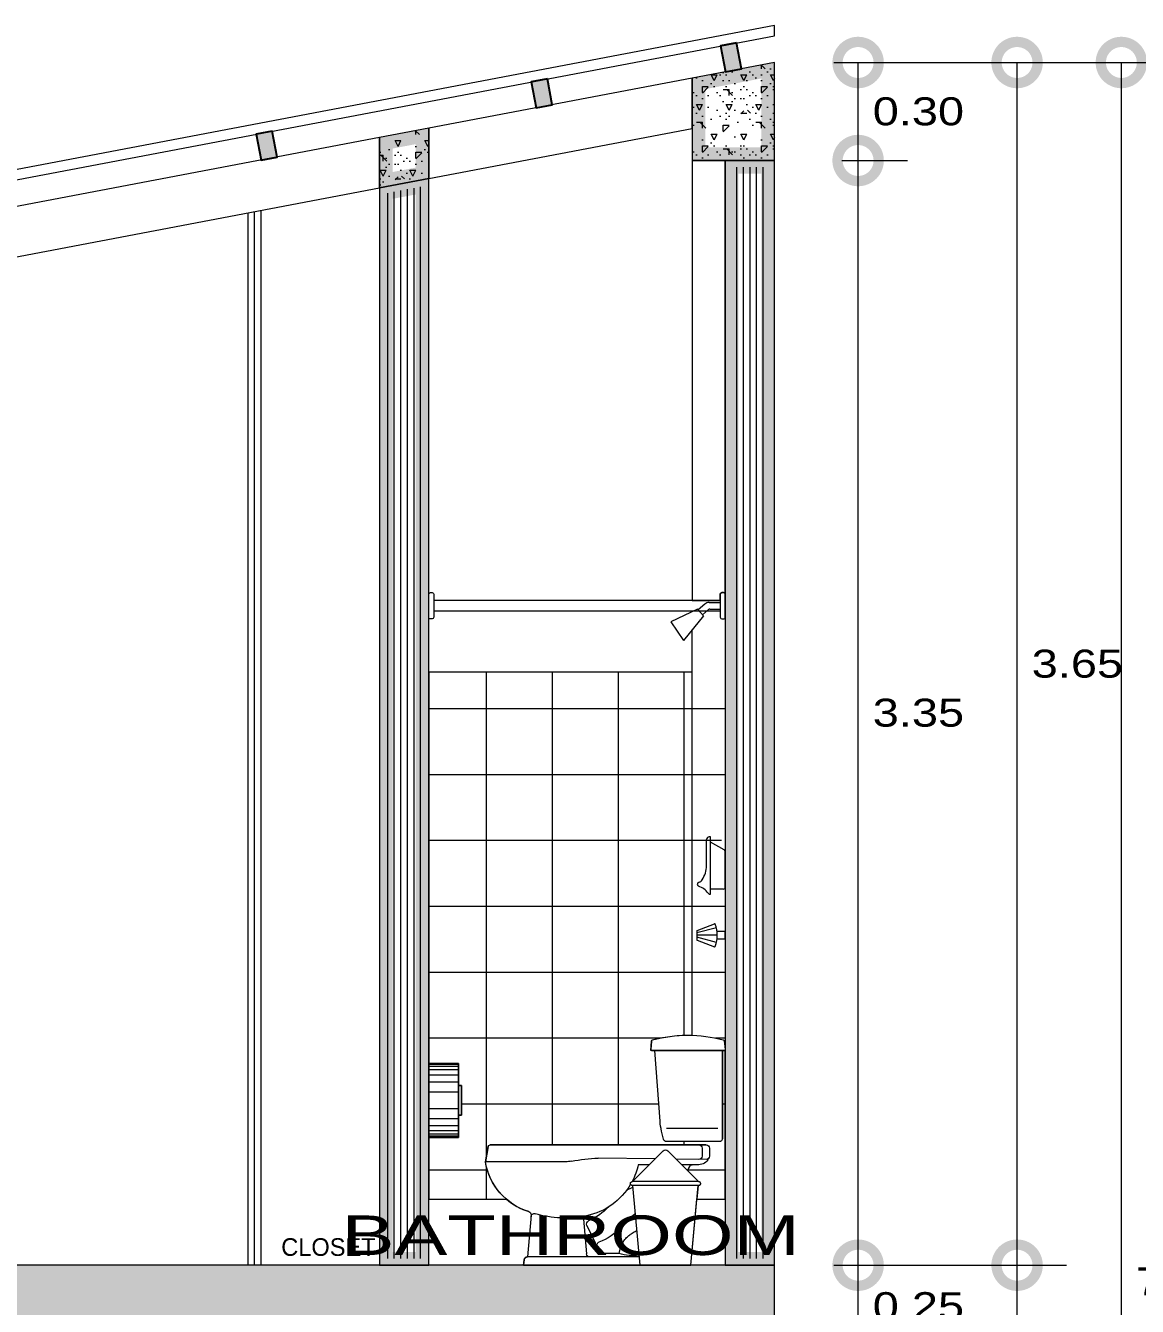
# Model space of a CAD drawing. Header units: millimetres. Extents: x 1555 to 3397, y 790 to 1592.
# Drawn here: x 1706.854 to 1710.229, y 794.271 to 798.158 of the extents above; entities that cross this region are included whole.
import ezdxf
from ezdxf.enums import TextEntityAlignment as Align

# ---------------------------------------------------------------- set-up
doc = ezdxf.new("R2010")
doc.units = ezdxf.units.MM
doc.linetypes.add('CONTINUA', pattern=[0])
doc.layers.get('0').update_dxf_attribs({"lineweight": 5})
doc.layers.get('Defpoints').update_dxf_attribs({"lineweight": 5})
for name, color, linetype, lineweight in [('0-Hach de Muro Alto', 145, 'Continuous', 5), ('0-Muro Alto', 145, 'Continuous', 5), ('CASCO', 7, 'Continuous', 9), ('CONCRETO DE LOSA ALIGERADO', 251, 'Continuous', 5), ('COTAS', 7, 'Continuous', 9), ('COTAS-01', 7, 'Continuous', 15), ('LOSA STDIO ARQ', 7, 'Continuous', 13), ('murito', 139, 'Continuous', 13), ('MURO ELEV', 7, 'Continuous', 20), ('NOMBRES', 7, 'Continuous', 0), ('PROYECCIONES', 9, 'Continuous', 5), ('PUERTAS', 57, 'Continuous', 9), ('TEXT2', 7, 'Continuous', 9), ('VIGA  MADERA', 46, 'Continuous', 25), ('VIGA PRINCIPAL', 250, 'CONTINUA', 9)]:
    doc.layers.add(name, color=color, linetype=linetype, lineweight=lineweight)
for name, color, linetype, lineweight, true_color in [('APARATOS-SANITARIOS-02', 7, 'Continuous', 13, 0x474e45), ('COLUMNA ELEVACION', 7, 'Continuous', 9, 0x44484a), ('RELLENO DE MURO CORTE', 7, 'Continuous', 5, 0x5b605f), ('TEXTURA SH', 7, 'Continuous', 5, 0x5f8f9f)]:
    doc.layers.add(name, color=color, linetype=linetype, lineweight=lineweight, true_color=true_color)
doc.layers.add('calamina', color=14, linetype='Continuous')
doc.styles.add('ROMAND', font='', dxfattribs={"height": 2})
doc.styles.add('STYLE1-50EJES', font='swissel.ttf', dxfattribs={"width": 1.199999999999999, "height": 0.085})
doc.styles.add('TEXTO-AMBIENTES', font='GOTHIC.TTF', dxfattribs={"width": 1.5, "height": 0.125})
doc.styles.get('ROMAND').set_extended_font_data('Air Conditioner')
doc.dimstyles.new('DIM-1-50ejes', dxfattribs={"dimtxt": 0.085, "dimasz": 0.25, "dimexe": 0.15, "dimexo": 0.18, "dimgap": 0.03, "dimtad": 2, "dimtih": 1, "dimtoh": 1, "dimzin": 0, "dimdsep": 46, "dimtxsty": 'STYLE1-50EJES', "dimblk1": 'DOTSMALL', "dimblk2": 'DOTSMALL', "dimsah": 1, "dimcen": 2.75, "dimclrd": 256, "dimclre": 256, "dimclrt": 256, "dimazin": 0, "dimtfac": 1, "dimtix": 1, "dimtmove": 0, "dimatfit": 3, "dimldrblk": 'DOTSMALL', "dimfxl": 1, "dimfxlon": 1, "dimtolj": 1, "dimtzin": 0, "dimlwd": -1, "dimlwe": -1, "dimarcsym": 0})
pattern_1 = [(90, (73.99332959000452, -21.25769632361084), (-0.02, 0), [])]

# ---------------------------------------------------------------- blocks, each defined once
blk = doc.blocks.new('PAPELERA')
at = {"layer": 'APARATOS-SANITARIOS-02'}
for p, q in [((0, 0.1124999999999545), (0, -0.1124999999999545)), ((0.0899999999999182, 0.1124999999999545), (0, 0.1124999999999545)), ((0.0899999999999182, -0.1124999999999545), (0.0899999999999182, 0.1124999999999545)), ((0.0989999999999327, 0.0449999999999591), (0.0899999999999182, 0.0449999999999591)), ((0.0989999999999327, -0.0449999999998454), (0.0989999999999327, 0.0449999999999591)), ((0.0899999999999182, -0.0449999999998454), (0.0989999999999327, -0.0449999999998454)), ((0, -0.1124999999999545), (0.0899999999999182, -0.1124999999999545))]:
    blk.add_line(p, q, dxfattribs=at)
at = {"layer": 'PROYECCIONES'}
for p, q in [((0.0899999999999182, 0.1088859963811046), (0, 0.1088859963811046)), ((0.0899999999999182, 0.1025392851771585), (0, 0.1025392851771585)), ((0.0899999999999182, 0.0925823072731191), (0, 0.0925823072731191)), ((0.0899999999999182, 0.0770550357099182), (0, 0.0770550357099182)), ((0.0899999999999182, 0.0557824630409414), (0, 0.0557824630409414)), ((0.0899999999999182, 0.0449999999999591), (0.0899999999999182, -0.0449999999998454)), ((0.0899999999999182, 0.0255518337460217), (0, 0.0255518337460217)), ((0.0899999999999182, -0.0255518337460217), (0, -0.0255518337460217)), ((0.0899999999999182, -0.0557824630409414), (0, -0.0557824630409414)), ((0.0899999999999182, -0.0770550357098046), (0, -0.0770550357098046)), ((0.0899999999999182, -0.0925823072731191), (0, -0.0925823072731191)), ((0.0899999999999182, -0.1025392851771585), (0, -0.1025392851771585)), ((0.0899999999999182, -0.1088859963809909), (0, -0.1088859963809909))]:
    blk.add_line(p, q, dxfattribs=at)
blk = doc.blocks.new('tacho')
at = {"layer": 'APARATOS-SANITARIOS-02'}
for p, q in [((2356.095447436451, 1087.52202667572), (2356.188040387166, 1087.61460655781)), ((2356.202854418227, 1087.614606484318), (2356.295445458055, 1087.52202667572)), ((2356.095417959336, 1087.52202667572), (2356.295445458055, 1087.52202667572)), ((2356.096387022923, 1087.509242381162), (2356.295445458055, 1087.509242381162)), ((2356.118251863919, 1087.267674322661), (2356.096387022923, 1087.509242381162)), ((2356.272641030587, 1087.267674322661), (2356.294510919557, 1087.509311065416)), ((2356.272641030587, 1087.267674322661), (2356.118251863919, 1087.267674322661))]:
    blk.add_line(p, q, dxfattribs=at)
for centre, radius, start, end in [((2356.195447365946, 1087.607198533457), 0.0104757892041821, 45.0034751803708, 134.9959563338517), ((2356.09545443213, 1087.515600480785), 0.0064261307482429, 90.06232937264437, 278.3445048211329), ((2356.295445458055, 1087.515634528441), 0.0063921472790298, 261.5931658128353, 90)]:
    blk.add_arc(centre, radius, start, end, dxfattribs=at)
blk = doc.blocks.new('A$C6BB93238')
at = {"layer": 'APARATOS-SANITARIOS-02'}
for p, q in [((-0.3826114089165458, 0.4323001418545119), (-0.3855775944825836, 0.4060282118900887)), ((-0.1621189474531093, 0.4322024740561119), (-0.1600029897813329, 0.4059645988329521)), ((-0.1619965177083031, 0.4038038317396513), (-0.3835902210844324, 0.4038038317396513)), ((-0.3771002387798035, 0.4038038317396513), (-0.172100238821713, 0.4038038317396513)), ((-0.3771002387798035, 0.1368038308157793), (-0.3771002387798035, 0.4038038317396513)), ((-0.1876425450022907, 0.1894042574151626), (-0.172100238821713, 0.4038038317396513)), ((-0.3625662898698465, 0.166803830145227), (-0.2076526924206519, 0.166803830145227)), ((-0.1979142190243692, 0.1345249869211784), (-0.1922848822136984, 0.1585776068552605)), ((-0.3671002388286979, 0.1268038310392967), (-0.2076511007903719, 0.1268038310392967)), ((-0.3276002388151937, 0.1168038312628141), (0.328236483649107, 0.1168038312628141)), ((-0.337600238824507, 0.1068038314863315), (-0.337600238824507, 0.0828038312777153)), ((-0.3151002388035522, 0.1068038314863315), (-0.3151002388035522, 0.0828038312777153)), ((0.3341420304791427, 0.1118642639651171), (0.3423997612267158, 0.0658769708409182)), ((-0.3276002388151937, 0.0728038315012327), (-0.2362562439566318, 0.0739195478495276)), ((-0.3049787784980253, 0.0568038307412735), (-0.2533743771286936, 0.0568038307413872)), ((-0.2708030888093162, 0.0393775789597157), (-0.2776002388268353, 0.0524863682969681)), ((-0.1725805929677335, 0.0746973106888618), (-0.0001192713675664, 0.0768038302942387)), ((-0.1546849422898049, 0.0568038307411598), (-0.1213082899043911, 0.0568038307412735)), ((0.0988199347343653, 0.0658769708409182), (0.3423997612267158, 0.0658769708409182)), ((0.0447173950674369, -0.1089416268930563), (0.0355459524730577, -0.2140653107032904)), ((0.2039414132309503, -0.0958666868225464), (0.2150501853616333, -0.2231961685881743)), ((0.0345577825505643, -0.1273653220102915), (-0.0040241250821964, -0.2075327533946165)), ((-0.1245728964618138, -0.2231961685881743), (0.2150501853616333, -0.2231961685881743)), ((-0.063522435811592, -0.2131961688116917), (-0.01303489846714, -0.2131961688116917)), ((0.2273997611778213, -0.2481961689607033), (0.224940629007051, -0.2317199829683432)), ((0.2273997611778213, -0.2481961689607033), (-0.2526002388035522, -0.2481961689607033))]:
    blk.add_line(p, q, dxfattribs=at)
for points in [[(-0.0861401720026152, -0.0206166237310299), (-0.1030991085858659, -0.0121398858443627), (-0.1053798108152932, -0.0111349777316718)], [(-0.1126461154949538, -0.0914191619342546), (-0.1107839555184, -0.0928621396139988), (-0.1082366289624588, -0.0948844972715506), (-0.1056663572376237, -0.0969800457075962), (-0.1031044490223394, -0.0991314828113446), (-0.1005822131696732, -0.1013215101972946), (-0.0981240804826484, -0.1035363144890198), (-0.0957269699715653, -0.1057760484234222), (-0.0933809227130951, -0.1080443590597042), (-0.0910759799003245, -0.1103448860064873), (-0.0888021824935095, -0.1126812744603285), (-0.0865495716857368, -0.1150571677551397), (-0.08430818849547, -0.1174762073621878), (-0.0820680741157958, -0.1199420384780296), (-0.0798237170961329, -0.1224533237234482), (-0.0775873962843434, -0.1249887991414198), (-0.0753758380010368, -0.1275222237870821), (-0.07320576862502999, -0.1300273529902824), (-0.0712433348230661, -0.132304557757152)], [(-0.063522435811592, -0.2131961688116917), (-0.0636028716976398, -0.212528606103433), (-0.0653630381270887, -0.2033228307680019), (-0.067508394509332, -0.1954303897634872), (-0.0699493174029158, -0.1887028246835598), (-0.0725961833081783, -0.1829916827098259), (-0.0753593688418732, -0.1781485054359564), (-0.0781492505043389, -0.1740248363182673), (-0.0808762048541212, -0.1704722206757196), (-0.0834716231033781, -0.1673575818256268), (-0.0859509554279612, -0.1646093737051615), (-0.088350666657334, -0.1621714263872036), (-0.0907072215045446, -0.1599875699446329), (-0.09305708491547199, -0.1580016381756195), (-0.0954367216613719, -0.1561574630156883), (-0.0978825965717079, -0.1543988745377192), (-0.1004311744759434, -0.1526697065398821), (-0.1031092742628061, -0.1509258273706564), (-0.1059051313491182, -0.1491712454424032), (-0.1087973350945504, -0.1474220130310186), (-0.1117644750333966, -0.1456941768244633), (-0.1147851405253277, -0.1440037853733429), (-0.1172841319960298, -0.1426638299648175)]]:
    blk.add_lwpolyline(points, dxfattribs=at)
for centre, radius, start, end in [((-0.3786366620620356, 0.4318513803466431), 0.004, 104.9523971189902, 173.5583999025873), ((-0.2723159614538417, 0.0337343521698586), 0.4160694831200143, 75.06353998174956, 104.9523971189902), ((-0.1661060033070498, 0.4318809367998711), 0.004, 4.610649280967571, 75.06353998174956), ((-0.3835902210844324, 0.4058038302048317), 0.002, 173.5583999025873, 270), ((-0.1619965177083031, 0.4058038302048317), 0.002, 270, 4.610649280967571), ((-0.3811803889398106, 0.2027871933116785), 0.194, 346.8274465586379, 356.0443544906659), ((-0.3671002388286979, 0.1368038308157793), 0.01, 180, 270), ((-0.3276002388151937, 0.1068038314863315), 0.01, 90, 180), ((-0.305100238794239, 0.1068038314863315), 0.01, 90, 180), ((-0.2076511007903719, 0.1368038308157793), 0.01, 270, 346.8274465586379), ((0.328236483649107, 0.1108038302793375), 0.006, 10.17985755253992, 90), ((-0.3276002388151937, 0.0828038312777153), 0.01, 180, 270), ((-0.3055543161749483, 0.0826157450958363), 0.0095477753568326, 178.8712370522022, 272.7057628455843), ((-0.3051589932579191, 0.0892739303692452), 0.032470599936688, 204.6471298786019, 270.3179984317837), ((-0.2847022750352153, 0.0488038312926165), 0.008, 27.40757545097818, 90), ((0.0760646337007529, 0.0997624088361136), 0.2019938373224606, 192.2790260554122, 207.6411591022007), ((-0.0326634387888589, -0.5637062743023762), 0.6413363535589515, 79.78397842395609, 87.09131627867893), ((0.0988199347343653, 0.1658769704683891), 0.1, 259.7839784239561, 270), ((0.1554351026138647, 0.0955356814249626), 0.1893024634503625, 287.0595520074839, 350.9861237939339), ((0.0760646337007529, 0.0997624088361136), 0.2019938373224606, 210.4413806037472, 258.3808046024922), ((0.1082879302271067, 0.0647193294300905), 0.1951716279668844, 223.9661854969908, 246.216823598236), ((0.0255470092238284, -0.1230287376508841), 0.01, 334.3000415996463, 66.21682359823606), ((0.1014875461992233, 0.2091703217759004), 0.3142931472267642, 257.8582291947774, 286.6485063002921), ((0.0347552370226367, -0.1080724850014576), 0.01, 355.0138946487473, 86.40744835496716), ((0.1943973951570115, -0.1015285767332443), 0.01, 4.986105351252679, 106.6485063002921), ((0.2139035712757504, -0.0949975449309477), 0.01, 107.0595520074839, 184.9861053512526), ((0.0692313751501388, 0.0031901661589018), 0.1951716279668844, 223.9661854969908, 248.597070845328), ((-0.005640754621254001, -0.1878322448299059), 0.01, 334.3000415996463, 68.597070845328), ((-0.1075216507010737, -0.0440755665019879), 0.1747504187801262, 264.5542672489828, 284.5830562938624), ((-0.01303489846714, -0.2031961690352091), 0.01, 270, 334.3000415996463), ((0.0255837944282575, -0.2131961688116917), 0.01, 270, 355.0138946487473), ((0.2150501853616333, -0.2331961683646568), 0.01, 8.488943864650995, 90)]:
    blk.add_arc(centre, radius, start, end, dxfattribs=at)
blk.add_blockref('tacho', (-2356.399476609551, -1087.515870491502), dxfattribs=at)
blk = doc.blocks.new('javonerac')
at = {"layer": 'APARATOS-SANITARIOS-02'}
for p, q in [((100.6702174282947, 69.07008575342827), (100.6702174282947, 69.14922368446275)), ((100.6819415662257, 69.15703977641682), (100.6780335202487, 69.15703977641682)), ((100.6819415662257, 68.98313173043978), (100.6819415662257, 69.15703977641682)), ((100.7239064995694, 69.11768828235796), (100.6819415662257, 69.14140759250874)), ((100.7268840949613, 69.00462598331336), (100.7268840949613, 69.11258498295854)), ((100.7210220259958, 68.99876391434786), (100.6819415662257, 68.99876391434786))]:
    blk.add_line(p, q, dxfattribs=at)
for centre, radius, start, end in [((100.6780335202487, 69.14922368446275), 0.0078160919540199, 90, 180), ((100.7210220259958, 69.11258498295854), 0.0058620689655149, 6.999999999999999e-15, 60.52411099671203), ((100.5853557294407, 69.07258754113275), 0.0848985681510434, 327.0230172897451, 358.3113657468206), ((100.6488688772181, 69.01277851637998), 0.0070105739807483, 96.11396728338885, 184.9162534582184), ((100.6482055264298, 69.01304845119286), 0.0063811190495599, 187.842784876934, 247.5618881120117), ((100.6322641135124, 68.95867873603478), 0.0503181162433746, 32.75611663400286, 74.43038684285594), ((100.6451416508192, 69.03225660053744), 0.0128576210390067, 283.4037941085589, 332.7883044807039), ((100.7210220259958, 69.00462598331336), 0.0058620689655149, 270, 6.999999999999999e-15), ((100.6809543275047, 68.99166861314978), 0.0085937772072042, 222.1273770799868, 276.5966070057578)]:
    blk.add_arc(centre, radius, start, end, dxfattribs=at)
blk = doc.blocks.new('_DOTSMALL')
at = {"color": 0, "linetype": 'ByBlock', "const_width": 0.5}
blk.add_lwpolyline([(-0.0625, 0, 1), (0.0625, 0, 1)], format="xyb", close=True, dxfattribs=at)
blk = doc.blocks.new('*D428')
at = {"layer": 'COTAS', "transparency": 16777216}
for p, q in [((1709.308140050527, 794.3956966152949), (1709.531541132384, 794.3956966152949)), ((1709.381541132384, 794.1456966152948), (1709.381541132384, 794.3956966152949)), ((1709.308140050526, 794.1456966152948), (1709.531541132384, 794.1456966152948))]:
    blk.add_line(p, q, dxfattribs=at)
at = {"layer": 'Defpoints', "color": 0, "transparency": 16777216}
for p in [(1709.128140050527, 794.3956966152949), (1709.381541132384, 794.3956966152949), (1709.128140050526, 794.1456966152948)]:
    blk.add_point(p, dxfattribs=at)
at = {"layer": 'COTAS', "transparency": 16777216, "xscale": 0.25, "yscale": 0.25, "zscale": 0.25}
for p, rotation in [((1709.381541132384, 794.3956966152949), 90), ((1709.381541132384, 794.1456966152948), 270)]:
    blk.add_blockref('_DOTSMALL', p, dxfattribs=dict(at, rotation=rotation))
at = {"layer": 'COTAS', "transparency": 16777216, "insert": (1709.564541132383, 794.2706966152952), "char_height": 0.085, "attachment_point": 5, "style": 'STYLE1-50EJES'}
blk.add_mtext('\\A1;0.25', dxfattribs=at)
blk = doc.blocks.new('*D429')
at = {"layer": 'COTAS', "transparency": 16777216}
for p, q in [((1709.331641056422, 797.7482683699634), (1709.531541132384, 797.7482683699634)), ((1709.381541132384, 794.3956966152949), (1709.381541132384, 797.7482683699634)), ((1709.308140050527, 794.3956966152949), (1709.531541132384, 794.3956966152949))]:
    blk.add_line(p, q, dxfattribs=at)
at = {"layer": 'Defpoints', "color": 0, "transparency": 16777216}
for p in [(1709.151641056422, 797.7482683699634), (1709.381541132384, 797.7482683699634), (1709.128140050527, 794.3956966152949)]:
    blk.add_point(p, dxfattribs=at)
at = {"layer": 'COTAS', "transparency": 16777216, "xscale": 0.25, "yscale": 0.25, "zscale": 0.25}
for p, rotation in [((1709.381541132384, 797.7482683699634), 90), ((1709.381541132384, 794.3956966152949), 270)]:
    blk.add_blockref('_DOTSMALL', p, dxfattribs=dict(at, rotation=rotation))
at = {"layer": 'COTAS', "transparency": 16777216, "insert": (1709.564644580659, 796.0719824926294), "char_height": 0.085, "attachment_point": 5, "style": 'STYLE1-50EJES'}
blk.add_mtext('\\A1;3.35', dxfattribs=at)
blk = doc.blocks.new('*D430')
at = {"layer": 'COTAS', "transparency": 16777216}
for p, q in [((1709.308140050526, 798.045696615295), (1709.531541132384, 798.045696615295)), ((1709.381541132384, 797.7482683699634), (1709.381541132384, 798.045696615295)), ((1709.331641056422, 797.7482683699634), (1709.531541132384, 797.7482683699634))]:
    blk.add_line(p, q, dxfattribs=at)
at = {"layer": 'Defpoints', "color": 0, "transparency": 16777216}
for p in [(1709.128140050526, 798.045696615295), (1709.381541132384, 798.045696615295), (1709.151641056422, 797.7482683699634)]:
    blk.add_point(p, dxfattribs=at)
at = {"layer": 'COTAS', "transparency": 16777216, "xscale": 0.25, "yscale": 0.25, "zscale": 0.25}
for p, rotation in [((1709.381541132384, 798.045696615295), 90), ((1709.381541132384, 797.7482683699634), 270)]:
    blk.add_blockref('_DOTSMALL', p, dxfattribs=dict(at, rotation=rotation))
at = {"layer": 'COTAS', "transparency": 16777216, "insert": (1709.564541132383, 797.8969824926295), "char_height": 0.085, "attachment_point": 5, "style": 'STYLE1-50EJES'}
blk.add_mtext('\\A1;0.30', dxfattribs=at)
blk = doc.blocks.new('*D431')
at = {"layer": 'COTAS', "transparency": 16777216}
for p, q in [((1709.308140050527, 794.3956966152949), (1710.014187043365, 794.3956966152949)), ((1709.864187043365, 790.795696615295), (1709.864187043365, 794.3956966152949)), ((1709.308140050526, 790.795696615295), (1710.014187043365, 790.795696615295))]:
    blk.add_line(p, q, dxfattribs=at)
at = {"layer": 'Defpoints', "color": 0, "transparency": 16777216}
for p in [(1709.128140050527, 794.3956966152949), (1709.864187043365, 794.3956966152949), (1709.128140050526, 790.795696615295)]:
    blk.add_point(p, dxfattribs=at)
at = {"layer": 'COTAS', "transparency": 16777216, "xscale": 0.25, "yscale": 0.25, "zscale": 0.25}
for p, rotation in [((1709.864187043365, 794.3956966152949), 90), ((1709.864187043365, 790.795696615295), 270)]:
    blk.add_blockref('_DOTSMALL', p, dxfattribs=dict(at, rotation=rotation))
at = {"layer": 'COTAS', "transparency": 16777216, "insert": (1710.047290491641, 792.5956966152952), "char_height": 0.085, "attachment_point": 5, "style": 'STYLE1-50EJES'}
blk.add_mtext('\\A1;3.60', dxfattribs=at)
blk = doc.blocks.new('*D432')
at = {"layer": 'COTAS', "transparency": 16777216}
for p, q in [((1709.308140050526, 798.045696615295), (1710.014187043365, 798.045696615295)), ((1709.864187043365, 794.3956966152949), (1709.864187043365, 798.045696615295)), ((1709.308140050527, 794.3956966152949), (1710.014187043365, 794.3956966152949))]:
    blk.add_line(p, q, dxfattribs=at)
at = {"layer": 'Defpoints', "color": 0, "transparency": 16777216}
for p in [(1709.128140050526, 798.045696615295), (1709.864187043365, 798.045696615295), (1709.128140050527, 794.3956966152949)]:
    blk.add_point(p, dxfattribs=at)
at = {"layer": 'COTAS', "transparency": 16777216, "xscale": 0.25, "yscale": 0.25, "zscale": 0.25}
for p, rotation in [((1709.864187043365, 798.045696615295), 90), ((1709.864187043365, 794.3956966152949), 270)]:
    blk.add_blockref('_DOTSMALL', p, dxfattribs=dict(at, rotation=rotation))
at = {"layer": 'COTAS', "transparency": 16777216, "insert": (1710.047290491641, 796.2206966152952), "char_height": 0.085, "attachment_point": 5, "style": 'STYLE1-50EJES'}
blk.add_mtext('\\A1;3.65', dxfattribs=at)
blk = doc.blocks.new('*D433')
at = {"layer": 'COTAS', "transparency": 16777216}
for p, q in [((1709.308140050526, 798.045696615295), (1710.330788589698, 798.045696615295)), ((1710.180788589698, 790.645696615295), (1710.180788589698, 798.045696615295)), ((1709.308140050526, 790.645696615295), (1710.330788589698, 790.645696615295))]:
    blk.add_line(p, q, dxfattribs=at)
at = {"layer": 'Defpoints', "color": 0, "transparency": 16777216}
for p in [(1709.128140050526, 798.045696615295), (1710.180788589698, 798.045696615295), (1709.128140050526, 790.645696615295)]:
    blk.add_point(p, dxfattribs=at)
at = {"layer": 'COTAS', "transparency": 16777216, "xscale": 0.25, "yscale": 0.25, "zscale": 0.25}
for p, rotation in [((1710.180788589698, 798.045696615295), 90), ((1710.180788589698, 790.645696615295), 270)]:
    blk.add_blockref('_DOTSMALL', p, dxfattribs=dict(at, rotation=rotation))
at = {"layer": 'COTAS', "transparency": 16777216, "insert": (1710.363409279353, 794.3456966152952), "char_height": 0.085, "attachment_point": 5, "style": 'STYLE1-50EJES'}
blk.add_mtext('\\A1;7.40', dxfattribs=at)

msp = doc.modelspace()

# ---------------------------------------------------------------- hatches: boundary and pattern name
at = {"layer": 'CONCRETO DE LOSA ALIGERADO'}
h = msp.add_hatch(dxfattribs=at)
h.set_pattern_fill('CONCRETE', color=256, scale=0.18, style=0, pattern_type=2)
h.set_pattern_definition([(45, (287.8715183237309, -162.8224249266556), (0, 0.1800008193761351), [0.0254556, -0.050913, 0.0127278, -0.0763668, 0.0254556, -0.06363964116000001]), (135, (287.9885183237309, -162.8134249266556), (-0.1800008193761351, 0), [0.02545578, -0.0381834, 0.0127278, -0.063639, 0.02545578, -0.08909668116000001]), (63.43494882, (287.8445183237309, -162.8494249266556), (9.1798e-12, 0.1800000000000169), [0.02012399999999972, -0.08049599999999917, 0.02012399999999972, -0.08050211801999917]), (116.5650512, (287.8445183237309, -162.8494249266556), (-7.20117e-11, 0.1800000000000169), [0.02012399999999972, -0.08049599999999917, 0.02012399999999972, -0.08050211801999917]), (0, (287.8445183237309, -162.8314249266556), (0, 0.18), [0.009000000000000001, -0.07200000000000001, 0.018, -0.07200000000000001, 0.009000000000000001]), (0, (287.8445183237309, -162.8044249266556), (0, 0.18), [-0.027, 0.018, -0.07200000000000001, 0, -0.063, 0]), (0, (287.8445183237309, -162.7954249266555), (0, 0.18), [-0.07200000000000001, 0, -0.05400000000000001, 0.018, -0.036, 0]), (0, (287.8445183237309, -162.7684249266556), (0, 0.18), [-0.036, 0, -0.045, 0.018, -0.081, 0]), (0, (287.8445183237309, -162.7414249266556), (0, 0.18), [-0.036, 0.018, -0.07200000000000001, 0.018, -0.036, 0]), (0, (287.8445183237309, -162.6964249266556), (0, 0.18), [-0.027, 0.018, -0.036, 0, -0.099, 0]), (0, (287.8445183237309, -162.6874249266556), (0, 0.18), [-0.036, 0, -0.108, 0.018, -0.018, 0]), (90, (287.853518323731, -162.8134249266556), (-0.18, 0), [-0.05400000000000001, 0, -0.05400000000000001, 0, -0.07200000000000001, 0]), (90, (287.8715183237309, -162.8494249266556), (-0.18, 0), [-0.027, 0.018, -0.07200000000000001, 0, -0.063, 0]), (90, (287.889518323731, -162.8494249266556), (-0.18, 0), [-0.07200000000000001, 0, -0.063, 0.018, -0.027, 0]), (90, (287.9885183237309, -162.8494249266556), (-0.18, 0), [-0.036, 0.018, -0.09, 0.018, -0.018, 0]), (90, (287.862518323731, -162.8314249266556), (-0.18, 0), [-0.05400000000000001, 0, -0.063, 0, -0.063, 0]), (90, (287.8805183237309, -162.8314249266556), (-0.18, 0), [-0.045, 0, -0.099, 0, -0.036, 0]), (90, (287.8985183237311, -162.8224249266556), (-0.18, 0), [-0.09, 0, -0.027, 0, -0.063, 0]), (90, (287.907518323731, -162.8404249266555), (-0.18, 0), [-0.081, 0, -0.036, 0, -0.045, 0]), (90, (287.9255183237308, -162.8134249266556), (-0.18, 0), [-0.07200000000000001, 0, -0.027, 0, -0.07200000000000001, 0]), (90, (287.9345183237309, -162.8044249266556), (-0.18, 0), [-0.081, 0, -0.036, 0, -0.063, 0]), (90, (287.9435183237309, -162.8494249266556), (-0.18, 0), [-0.108, 0, -0.045, 0, -0.027, 0]), (90, (287.9525183237309, -162.8224249266556), (-0.18, 0), [-0.036, 0, -0.07200000000000001, 0, -0.07200000000000001, 0]), (90, (287.9615183237308, -162.8314249266556), (-0.18, 0), [-0.081, 0, -0.045, 0, -0.05400000000000001, 0]), (90, (287.9705183237309, -162.8404249266555), (-0.18, 0), [-0.07200000000000001, 0, -0.05400000000000001, 0, -0.05400000000000001, 0]), (90, (287.9885183237309, -162.8314249266556), (-0.18, 0), [-0.05400000000000001, 0, -0.05400000000000001, 0, -0.07200000000000001, 0]), (90, (288.0065183237309, -162.8224249266556), (-0.18, 0), [-0.07200000000000001, 0, -0.036, 0, -0.07200000000000001, 0]), (90, (288.0155183237309, -162.8134249266556), (-0.18, 0), [-0.027, 0, -0.108, 0, -0.045, 0])])
h.paths.add_polyline_path([(1709.128140050526, 797.748196615295), (1709.128140050526, 798.045696615295), (1708.878140050527, 797.998196615295), (1708.878140050527, 797.748196615295)])
h = msp.add_hatch(dxfattribs=at)
h.set_pattern_fill('CONCRETE', color=256, scale=0.18, style=0, pattern_type=2)
h.set_pattern_definition([(45, (286.8215183237313, -163.0219249266555), (0, 0.1800008193761351), [0.0254556, -0.050913, 0.0127278, -0.0763668, 0.0254556, -0.06363964116000001]), (135, (286.9385183237311, -163.0129249266554), (-0.1800008193761351, 0), [0.02545578, -0.0381834, 0.0127278, -0.063639, 0.02545578, -0.08909668116000001]), (63.43494882, (286.7945183237311, -163.0489249266556), (9.1798e-12, 0.1800000000000169), [0.02012399999999972, -0.08049599999999917, 0.02012399999999972, -0.08050211801999917]), (116.5650512, (286.7945183237311, -163.0489249266556), (-7.20117e-11, 0.1800000000000169), [0.02012399999999972, -0.08049599999999917, 0.02012399999999972, -0.08050211801999917]), (0, (286.7945183237311, -163.0309249266556), (0, 0.18), [0.009000000000000001, -0.07200000000000001, 0.018, -0.07200000000000001, 0.009000000000000001]), (0, (286.7945183237311, -163.0039249266554), (0, 0.18), [-0.027, 0.018, -0.07200000000000001, 0, -0.063, 0]), (0, (286.7945183237311, -162.9949249266554), (0, 0.18), [-0.07200000000000001, 0, -0.05400000000000001, 0.018, -0.036, 0]), (0, (286.7945183237311, -162.9679249266556), (0, 0.18), [-0.036, 0, -0.045, 0.018, -0.081, 0]), (0, (286.7945183237311, -162.9409249266554), (0, 0.18), [-0.036, 0.018, -0.07200000000000001, 0.018, -0.036, 0]), (0, (286.7945183237311, -162.8959249266556), (0, 0.18), [-0.027, 0.018, -0.036, 0, -0.099, 0]), (0, (286.7945183237311, -162.8869249266555), (0, 0.18), [-0.036, 0, -0.108, 0.018, -0.018, 0]), (90, (286.8035183237311, -163.0129249266554), (-0.18, 0), [-0.05400000000000001, 0, -0.05400000000000001, 0, -0.07200000000000001, 0]), (90, (286.8215183237313, -163.0489249266556), (-0.18, 0), [-0.027, 0.018, -0.07200000000000001, 0, -0.063, 0]), (90, (286.8395183237312, -163.0489249266556), (-0.18, 0), [-0.07200000000000001, 0, -0.063, 0.018, -0.027, 0]), (90, (286.9385183237311, -163.0489249266556), (-0.18, 0), [-0.036, 0.018, -0.09, 0.018, -0.018, 0]), (90, (286.8125183237312, -163.0309249266556), (-0.18, 0), [-0.05400000000000001, 0, -0.063, 0, -0.063, 0]), (90, (286.8305183237313, -163.0309249266556), (-0.18, 0), [-0.045, 0, -0.099, 0, -0.036, 0]), (90, (286.8485183237312, -163.0219249266555), (-0.18, 0), [-0.09, 0, -0.027, 0, -0.063, 0]), (90, (286.8575183237313, -163.0399249266555), (-0.18, 0), [-0.081, 0, -0.036, 0, -0.045, 0]), (90, (286.8755183237311, -163.0129249266554), (-0.18, 0), [-0.07200000000000001, 0, -0.027, 0, -0.07200000000000001, 0]), (90, (286.8845183237311, -163.0039249266554), (-0.18, 0), [-0.081, 0, -0.036, 0, -0.063, 0]), (90, (286.8935183237311, -163.0489249266556), (-0.18, 0), [-0.108, 0, -0.045, 0, -0.027, 0]), (90, (286.9025183237311, -163.0219249266555), (-0.18, 0), [-0.036, 0, -0.07200000000000001, 0, -0.07200000000000001, 0]), (90, (286.9115183237311, -163.0309249266556), (-0.18, 0), [-0.081, 0, -0.045, 0, -0.05400000000000001, 0]), (90, (286.9205183237311, -163.0399249266555), (-0.18, 0), [-0.07200000000000001, 0, -0.05400000000000001, 0, -0.05400000000000001, 0]), (90, (286.9385183237311, -163.0309249266556), (-0.18, 0), [-0.05400000000000001, 0, -0.05400000000000001, 0, -0.07200000000000001, 0]), (90, (286.9565183237312, -163.0219249266555), (-0.18, 0), [-0.07200000000000001, 0, -0.036, 0, -0.07200000000000001, 0]), (90, (286.9655183237313, -163.0129249266554), (-0.18, 0), [-0.027, 0, -0.108, 0, -0.045, 0])])
h.paths.add_polyline_path([(1708.078140050527, 797.6935131191339), (1708.078140050527, 797.8461966152951), (1707.928140050527, 797.8176966152951), (1707.928140050527, 797.6650131191338)])
h = msp.add_hatch(dxfattribs=at)
h.set_pattern_fill('CONCRETE', color=256, scale=0.18, style=0, pattern_type=2)
h.set_pattern_definition([(45, (283.1215183237308, -166.4249249266556), (0, 0.1800008193761351), [0.0254556, -0.050913, 0.0127278, -0.0763668, 0.0254556, -0.06363964116000001]), (135, (283.2385183237306, -166.4159249266557), (-0.1800008193761351, 0), [0.02545578, -0.0381834, 0.0127278, -0.063639, 0.02545578, -0.08909668116000001]), (63.43494882, (283.0945183237306, -166.4519249266557), (9.1798e-12, 0.1800000000000169), [0.02012399999999972, -0.08049599999999917, 0.02012399999999972, -0.08050211801999907]), (116.5650512, (283.0945183237306, -166.4519249266557), (-7.20117e-11, 0.1800000000000169), [0.02012399999999972, -0.08049599999999917, 0.02012399999999972, -0.08050211801999907]), (0, (283.0945183237306, -166.4339249266557), (0, 0.18), [0.009000000000000001, -0.07200000000000001, 0.018, -0.07200000000000001, 0.009000000000000001]), (0, (283.0945183237306, -166.4069249266557), (0, 0.18), [-0.027, 0.018, -0.07200000000000001, 0, -0.063, 0]), (0, (283.0945183237306, -166.3979249266555), (0, 0.18), [-0.07200000000000001, 0, -0.05400000000000001, 0.018, -0.036, 0]), (0, (283.0945183237306, -166.3709249266557), (0, 0.18), [-0.036, 0, -0.045, 0.018, -0.081, 0]), (0, (283.0945183237306, -166.3439249266557), (0, 0.18), [-0.036, 0.018, -0.07200000000000001, 0.018, -0.036, 0]), (0, (283.0945183237306, -166.2989249266557), (0, 0.18), [-0.027, 0.018, -0.036, 0, -0.099, 0]), (0, (283.0945183237306, -166.2899249266557), (0, 0.18), [-0.036, 0, -0.108, 0.018, -0.018, 0]), (90, (283.1035183237306, -166.4159249266557), (-0.18, 0), [-0.05400000000000001, 0, -0.05400000000000001, 0, -0.07200000000000001, 0]), (90, (283.1215183237308, -166.4519249266557), (-0.18, 0), [-0.027, 0.018, -0.07200000000000001, 0, -0.063, 0]), (90, (283.1395183237307, -166.4519249266557), (-0.18, 0), [-0.07200000000000001, 0, -0.063, 0.018, -0.027, 0]), (90, (283.2385183237306, -166.4519249266557), (-0.18, 0), [-0.036, 0.018, -0.09, 0.018, -0.018, 0]), (90, (283.1125183237306, -166.4339249266557), (-0.18, 0), [-0.05400000000000001, 0, -0.063, 0, -0.063, 0]), (90, (283.1305183237308, -166.4339249266557), (-0.18, 0), [-0.045, 0, -0.099, 0, -0.036, 0]), (90, (283.1485183237307, -166.4249249266556), (-0.18, 0), [-0.09, 0, -0.027, 0, -0.063, 0]), (90, (283.1575183237308, -166.4429249266557), (-0.18, 0), [-0.081, 0, -0.036, 0, -0.045, 0]), (90, (283.1755183237306, -166.4159249266557), (-0.18, 0), [-0.07200000000000001, 0, -0.027, 0, -0.07200000000000001, 0]), (90, (283.1845183237306, -166.4069249266557), (-0.18, 0), [-0.081, 0, -0.036, 0, -0.063, 0]), (90, (283.1935183237306, -166.4519249266557), (-0.18, 0), [-0.108, 0, -0.045, 0, -0.027, 0]), (90, (283.2025183237306, -166.4249249266556), (-0.18, 0), [-0.036, 0, -0.07200000000000001, 0, -0.07200000000000001, 0]), (90, (283.2115183237306, -166.4339249266557), (-0.18, 0), [-0.081, 0, -0.045, 0, -0.05400000000000001, 0]), (90, (283.2205183237306, -166.4429249266557), (-0.18, 0), [-0.07200000000000001, 0, -0.05400000000000001, 0, -0.05400000000000001, 0]), (90, (283.2385183237306, -166.4339249266557), (-0.18, 0), [-0.05400000000000001, 0, -0.05400000000000001, 0, -0.07200000000000001, 0]), (90, (283.2565183237306, -166.4249249266556), (-0.18, 0), [-0.07200000000000001, 0, -0.036, 0, -0.07200000000000001, 0]), (90, (283.2655183237308, -166.4159249266557), (-0.18, 0), [-0.027, 0, -0.108, 0, -0.045, 0])])
h.paths.add_polyline_path([(1704.128140050525, 794.1456966152952), (1704.378140050526, 794.1456966152949), (1704.378140050526, 794.1956966152949), (1708.878140050526, 794.1956966152949), (1708.878140050526, 794.145696615295), (1709.128140050525, 794.1456966152949), (1709.128140050526, 794.3956966152946), (1704.128140050526, 794.3956966152949)])
at = {"layer": 'RELLENO DE MURO CORTE'}
h = msp.add_hatch(dxfattribs=at)
h.set_pattern_fill('_USER', color=256, scale=0.02, angle=90, style=0, pattern_type=0)
h.set_pattern_definition(pattern_1)
h.paths.add_polyline_path([(1709.108140050526, 797.728196615295), (1708.998140050527, 797.728196615295), (1708.998140050527, 794.4156966152949), (1709.108140050526, 794.4156966152949)])
h = msp.add_hatch(dxfattribs=at)
h.set_pattern_fill('_USER', color=256, scale=0.02, angle=90, style=0, pattern_type=0)
h.set_pattern_definition(pattern_1)
h.paths.add_polyline_path([(1708.058140050527, 797.6693553196457), (1707.948140050527, 797.6484553196456), (1707.948140050527, 794.4156966152949), (1708.058140050527, 794.4156966152949)])
at = {"layer": 'TEXTURA SH'}
h = msp.add_hatch(dxfattribs=at)
h.set_pattern_fill('_USER', color=256, scale=0.2, angle=90, style=0, double=1, pattern_type=0)
h.set_pattern_definition([(90, (-20.74645761857187, -14.11485185814172), (-0.2, 1.224606353822377e-17), []), (180, (-20.74645761857187, -14.11485185814172), (-2.449212707644755e-17, -0.2), [])])
edge = h.paths.add_edge_path()
edge.add_line((1708.878140050528, 796.1956966152949), (1708.078140050528, 796.1956966152949))
edge.add_line((1708.078140050528, 796.1956966152949), (1708.078140050528, 795.008196615295))
edge.add_line((1708.078140050528, 795.008196615295), (1708.168140050528, 795.008196615295))
edge.add_line((1708.168140050528, 795.008196615295), (1708.168140050528, 794.940696615295))
edge.add_line((1708.168140050528, 794.940696615295), (1708.177140050528, 794.940696615295))
edge.add_line((1708.177140050528, 794.940696615295), (1708.177140050528, 794.8506966152952))
edge.add_line((1708.177140050528, 794.8506966152952), (1708.168140050528, 794.8506966152952))
edge.add_line((1708.168140050528, 794.8506966152952), (1708.168140050528, 794.7831966152951))
edge.add_line((1708.168140050528, 794.7831966152951), (1708.078140050528, 794.7831966152951))
edge.add_line((1708.078140050528, 794.7831966152951), (1708.078140050528, 794.595696615295))
edge.add_line((1708.078140050528, 794.595696615295), (1708.313934099136, 794.595696615295))
edge.add_arc((1708.437127353365, 794.7394284655606), 0.1893024634503224, 189.0138761651521, 229.3999634254371, ccw=False)
edge.add_line((1708.250162694774, 794.7097697550979), (1708.258420425519, 794.755757046812))
edge.add_arc((1708.26432597233, 794.754696614415), 0.005999999999954244, 90, 169.8201424814206, ccw=False)
edge.add_line((1708.26432597233, 794.760696614415), (1708.920162694779, 794.760696615622))
edge.add_arc((1708.920162694794, 794.750696615622), 0.009999999999990905, 0, 90.00000008467907, ccw=False)
edge.add_line((1708.930162694794, 794.750696615622), (1708.930162694794, 794.7266966154173))
edge.add_arc((1708.920162694794, 794.7266966154133), 0.009999999999990905, -44.99999524252962, 2.279819000250427e-08, ccw=False)
edge.add_arc((1708.897721449237, 794.733166714505), 0.03247059993672802, 269.9999999995988, 335.3528726807923, ccw=False)
edge.add_line((1708.897721449237, 794.7006961145682), (1708.877264808305, 794.700696615428))
edge.add_arc((1708.877264731014, 794.6926966154284), 0.007999999999956816, 89.999446446289, 152.5924245942806)
edge.add_line((1708.870162694761, 794.6963791527401), (1708.863365544788, 794.6832703630948))
edge.add_line((1708.863365544788, 794.6832703630948), (1708.896591697157, 794.6500489002846))
edge.add_arc((1708.8965846334, 794.6436227734185), 0.00642613074834501, -81.65549521971889, 89.93701908624831, ccw=False)
edge.add_line((1708.897517224188, 794.6372646737957), (1708.895652042607, 794.6372646737957))
edge.add_line((1708.895652042607, 794.6372646737957), (1708.891889628837, 794.595696615295))
edge.add_line((1708.891889628837, 794.595696615295), (1708.978140050528, 794.595696615295))
edge.add_line((1708.978140050528, 794.595696615295), (1708.978140050528, 795.0476966158753))
edge.add_line((1708.978140050528, 795.0476966158753), (1708.969662694759, 795.0476966158753))
edge.add_line((1708.969662694759, 795.0476966158753), (1708.969662694808, 794.7806966149515))
edge.add_arc((1708.959662694808, 794.7806966149515), 0.009999999999763531, -90.00000000130268, 0, ccw=False)
edge.add_line((1708.959662694808, 794.7706966149515), (1708.800213556755, 794.7706966149515))
edge.add_arc((1708.800213556769, 794.7806966149514), 0.009999999999877218, 193.1725539437939, 269.99999992053193, ccw=False)
edge.add_line((1708.790476675002, 794.7784177701892), (1708.784847338278, 794.8024703905813))
edge.add_arc((1708.973742844918, 794.8466799774473), 0.1939999999992262, 184.1462467434318, 193.1725534824089, ccw=False)
edge.add_line((1708.78025059175, 794.8326532898858), (1708.764662694801, 795.0476966158753))
edge.add_line((1708.764662694801, 795.0476966158753), (1708.75239119035, 795.0476966158753))
edge.add_line((1708.75239119035, 795.0476966158753), (1708.754681403466, 795.0760952576941))
edge.add_arc((1708.758668459375, 795.0757737220351), 0.003999999999921238, 104.936465338217, 175.3893664993822, ccw=False)
edge.add_arc((1708.864878417433, 794.6776271363055), 0.4160694831199981, 88.17346776997488, 104.9364600511957, ccw=False)
edge.add_line((1708.878140050528, 795.0934852177124), (1708.878140050528, 796.1956966152949))
edge = h.paths.add_edge_path(flags=17)
edge.add_line((1708.978140050528, 796.1956966152949), (1708.878140050528, 796.1956966152949))
edge.add_line((1708.878140050528, 796.1956966152949), (1708.878140050528, 795.0934852177124))
edge.add_arc((1708.864878420548, 794.6776271362057), 0.4160694831205186, 75.04760330851798, 88.17346819915582, ccw=False)
edge.add_arc((1708.971199118041, 795.0757441644822), 0.004000000000084002, 6.441599937779699, 75.04760288952963, ccw=False)
edge.add_line((1708.975173864939, 795.0761929262175), (1708.978140050528, 795.0499209954377))
edge.add_line((1708.978140050528, 795.0499209954377), (1708.978140050528, 795.3852578083016))
edge.add_line((1708.978140050528, 795.3852578083016), (1708.952901421203, 795.3852578083016))
edge.add_arc((1708.852664914223, 795.3970612503628), 0.1009290769598504, 340.41483057813315, 353.2840111548825, ccw=False)
edge.add_arc((1708.94609966409, 795.3638178814316), 0.001756630884633831, 256.1511418712567, 340.414829953387, ccw=False)
edge.add_line((1708.945679194302, 795.3621123148915), (1708.891600200358, 795.3820390901058))
edge.add_line((1708.891600200358, 795.3820390901058), (1708.891600200358, 795.4108640269316))
edge.add_line((1708.891600200358, 795.4108640269316), (1708.945459729186, 795.4319405409445))
edge.add_arc((1708.946099664148, 795.4303046206197), 0.001756630884770489, 19.585169475409714, 111.36431131781791, ccw=False)
edge.add_arc((1708.852664914355, 795.3970612514821), 0.1009290769601158, 6.715988950178485, 19.585169536277874, ccw=False)
edge.add_line((1708.952901421313, 795.4088646937271), (1708.978140050528, 795.4088646937271))
edge.add_line((1708.978140050528, 795.4088646937271), (1708.978140050528, 795.5215874983189))
edge.add_arc((1708.977152811807, 795.5301243810284), 0.008593777207221558, 206.1115438218509, 276.5966070070464, ccw=False)
edge.add_arc((1708.928462597815, 795.4971345039135), 0.05031811624331344, 35.48280427647382, 72.88692665408031)
edge.add_arc((1708.944404010732, 795.5515042190714), 0.006381119049519436, 187.8427848767701, 259.7554253525403, ccw=False)
edge.add_arc((1708.94506736152, 795.5512342842585), 0.00701057398074723, 96.11396709488548, 184.916253458132, ccw=False)
edge.add_arc((1708.941340135121, 795.570712368416), 0.01285762103894733, 283.4037942103533, 332.7883044781651)
edge.add_arc((1708.881554213743, 795.6110433090113), 0.08489856815084537, 327.0230172893421, 358.3113657520043)
edge.add_line((1708.966415912597, 795.6085415213145), (1708.966415912597, 795.6876794523413))
edge.add_arc((1708.97423200455, 795.6876794523413), 0.007816091953827708, 89.99999999833318, 180, ccw=False)
edge.add_line((1708.974232004551, 795.6954955442953), (1708.978140050528, 795.6954955442953))
edge.add_line((1708.978140050528, 795.6954955442953), (1708.978140050528, 796.1956966152949))
at = {"layer": 'VIGA  MADERA', "ltscale": 0.006999999999999999}
for points in [[(1709.012767810152, 798.1052070875826), (1708.963646587568, 798.0958740552855), (1708.978579439233, 798.0172800991555), (1709.027700661818, 798.0266131314464)], [(1708.438071729886, 797.9960148323138), (1708.388950507302, 797.9866818000168), (1708.403883358967, 797.9080878438866), (1708.453004581552, 797.9174208761776)], [(1707.603010945939, 797.83735328337), (1707.553889723355, 797.8280202510729), (1707.568822575019, 797.7494262949425), (1707.617943797605, 797.7587593272336)]]:
    msp.add_hatch(color=256, dxfattribs=at).paths.add_polyline_path(points)

# ---------------------------------------------------------------- linework, layer by layer
at = {"layer": '0-Hach de Muro Alto', "const_width": 0.04}
for points in [[(1709.108140050526, 797.728196615295), (1708.998140050527, 797.728196615295), (1708.998140050527, 794.4156966152949), (1709.108140050526, 794.4156966152949)], [(1708.058140050527, 797.6693553196457), (1707.948140050527, 797.6484553196456), (1707.948140050527, 794.4156966152949), (1708.058140050527, 794.4156966152949)]]:
    msp.add_lwpolyline(points, close=True, dxfattribs=at)
at = {"layer": '0-Muro Alto'}
for points in [[(1709.128140050526, 797.748196615295), (1708.978140050527, 797.748196615295), (1708.978140050527, 794.3956966152949), (1709.128140050526, 794.3956966152949)], [(1708.078140050527, 797.6935131191339), (1707.928140050527, 797.6650131191337), (1707.928140050527, 794.3956966152949), (1708.078140050527, 794.3956966152949)]]:
    msp.add_lwpolyline(points, close=True, dxfattribs=at)
at = {"layer": 'APARATOS-SANITARIOS-02'}
for p, q in [((1708.963140053528, 796.413049206304), (1708.093140051123, 796.413049206304)), ((1708.915928491409, 796.4019218447216), (1708.896105201534, 796.3841356672111)), ((1708.929214714899, 796.4070085978796), (1708.963140046333, 796.4070085978796)), ((1708.963140053528, 796.3810732957248), (1708.093140051123, 796.3810732957248)), ((1708.894044397217, 796.3866094636642), (1708.812628984318, 796.3477861817556)), ((1708.911759361871, 796.3668655429011), (1708.850870365993, 796.2915459840347)), ((1708.894044397217, 796.3866094636642), (1708.911759361871, 796.3668655429011)), ((1708.927324929375, 796.385418319763), (1708.909391425025, 796.3693277266387)), ((1708.931753670539, 796.3871139041494), (1708.963140046333, 796.3871139041494)), ((1708.812628984318, 796.3477861817556), (1708.850870365993, 796.2915459840347)), ((1708.892570110495, 795.4112434337603), (1708.945312943347, 795.4318752326956)), ((1708.951151291534, 795.4191318671611), (1708.891600200357, 795.4042245739165)), ((1708.891600200357, 795.409672821662), (1708.891600200357, 795.3832523142446)), ((1708.953593991327, 795.3970612514819), (1708.891600200357, 795.3970612514819)), ((1708.951151291534, 795.3749906348678), (1708.891600200357, 795.3912534196786)), ((1708.978140043331, 795.4088646937271), (1708.952901421313, 795.4088646937271)), ((1708.978140046929, 795.3852578083016), (1708.978140046929, 795.4088646937271)), ((1708.892570110495, 795.3816817021462), (1708.945312943347, 795.3622472693331)), ((1708.978140043331, 795.3852578083016), (1708.952901421202, 795.3852578083016))]:
    msp.add_line(p, q, dxfattribs=at)
for points in [[(1708.078140050527, 796.3620612510143), (1708.078140050527, 796.4320612510141, -0.4142135623730951), (1708.083140050527, 796.4370612510144), (1708.088140051123, 796.4370612510144, -0.4142135623730951), (1708.093140051123, 796.4320612510141), (1708.093140051123, 796.3620612510143, -0.4142135623730951), (1708.088140051123, 796.3570612510143), (1708.083140050527, 796.3570612510143, -0.4142135623730951)], [(1708.978140046929, 796.3620612510143), (1708.978140046929, 796.4320612510141, 0.4142135623730951), (1708.973140046929, 796.4370612510144), (1708.968140046333, 796.4370612510144, 0.4142135623730951), (1708.963140046333, 796.4320612510141), (1708.963140046333, 796.3620612510143, 0.4142135623730951), (1708.968140046333, 796.3570612510143), (1708.973140046929, 796.3570612510143, 0.4142135623730951)], [(1708.978140054124, 796.3620612510143), (1708.978140054124, 796.4320612510141, 0.4142135623730951), (1708.973140054124, 796.4370612510144), (1708.968140053528, 796.4370612510144, 0.4142135623730951), (1708.963140053528, 796.4320612510141), (1708.963140053528, 796.3620612510143, 0.4142135623730951), (1708.968140053528, 796.3570612510143), (1708.973140054124, 796.3570612510143, 0.4142135623730951)]]:
    msp.add_lwpolyline(points, format="xyb", close=True, dxfattribs=at)
for centre, radius, start, end in [((1708.929214714899, 796.3871139041494), 0.0198946937303788, 90, 131.8996105030802), ((1708.931753670539, 796.380482339572), 0.0066315645767929, 90, 131.8996105030802), ((1708.946099664089, 795.430304620597), 0.0017566308847214, 19.58516962927348, 116.6063220786739), ((1708.852664914354, 795.3970612514819), 0.1009290769598125, 340.4148303707265, 19.58516962927348), ((1708.893356831237, 795.409672821662), 0.0017566308847214, 116.6063220786739, 180), ((1708.893356831237, 795.3832523142446), 0.0017566308847214, 180, 243.3936779213243), ((1708.946099664089, 795.3638178814316), 0.0017566308847214, 243.3936779213243, 340.4148303707265)]:
    msp.add_arc(centre, radius, start, end, dxfattribs=at)
at = {"layer": 'calamina', "lineweight": 5}
msp.add_lwpolyline([(1709.128140050526, 798.1271278132477), (1709.128140050526, 798.15766451248), (1704.028140050526, 797.1886645124798), (1704.028140050526, 797.1581278132475)], close=True, dxfattribs=at)
at = {"layer": 'CASCO'}
msp.add_line((1709.128140050526, 794.3956966152949), (1704.128140050526, 794.3956966152949), dxfattribs=at)
for points in [[(1709.128140050526, 798.045696615295), (1708.878140050527, 797.998196615295), (1708.878140050527, 797.748196615295), (1709.128140050526, 797.748196615295)], [(1708.078140050527, 797.8461966152951), (1707.928140050527, 797.8176966152951), (1707.928140050527, 797.6650131191337), (1708.078140050527, 797.6935131191339)], [(1704.128140050526, 794.3956966152949), (1704.128140050526, 794.1456966152949), (1704.378140050526, 794.1456966152949), (1704.378140050526, 794.1956966152949), (1708.878140050527, 794.1956966152949), (1708.878140050527, 794.1456966152948), (1709.128140050526, 794.1456966152948), (1709.128140050527, 794.3956966152949), (1704.128140050526, 794.3956966152949)]]:
    msp.add_lwpolyline(points, close=True, dxfattribs=at)
at = {"layer": 'COLUMNA ELEVACION'}
msp.add_line((1708.878140050527, 795.0934852177122), (1708.878140050527, 796.3252785260134), dxfattribs=at)
msp.add_lwpolyline([(1708.978140050527, 797.748196615295), (1708.878140050527, 797.748196615295), (1708.878140050527, 796.413049206304), (1708.963140053528, 796.413049206304), (1708.963140053528, 796.4320612510141, -0.4142135623730951), (1708.968140053528, 796.4370612510144), (1708.973140054124, 796.4370612510144, -0.4142135623730951), (1708.978140054124, 796.4320612510141)], format="xyb", close=True, dxfattribs=at)
at = {"layer": 'LOSA STDIO ARQ', "const_width": 0.04}
for points in [[(1709.108140050526, 798.0215388158069), (1708.898140050527, 797.9816388158066), (1708.898140050527, 797.768196615295), (1709.108140050526, 797.768196615295)], [(1708.058140050527, 797.8220388158071), (1707.948140050527, 797.8011388158068), (1707.948140050527, 797.6891709186219), (1708.058140050527, 797.710070918622)], [(1704.148140050526, 794.375696615295), (1704.148140050526, 794.1656966152951), (1704.358140050526, 794.1656966152951), (1704.358140050526, 794.2156966152947), (1708.898140050527, 794.2156966152947), (1708.898140050527, 794.165696615295), (1709.108140050526, 794.165696615295), (1709.108140050527, 794.375696615295)]]:
    msp.add_lwpolyline(points, close=True, dxfattribs=at)
at = {"layer": 'murito'}
msp.add_lwpolyline([(1708.078140050527, 794.595696615295), (1708.313934099135, 794.595696615295, 0.1030774965900404), (1708.381592539785, 794.5584552427537, -0.3537579550873025), (1708.388621042749, 794.5480260976506), (1708.377512270636, 794.4206966157711, 0.3714549651353182), (1708.36762182694, 794.4121728013542), (1708.365162694819, 794.3956966152949), (1708.078140050527, 794.3956966152949)], format="xyb", close=True, dxfattribs=at)
msp.add_lwpolyline([(1708.891889628836, 794.595696615295), (1708.978140050526, 794.595696615295), (1708.978140050526, 794.3956966152949), (1708.87378720161, 794.3956966152949)], close=True, dxfattribs=at)
at = {"layer": 'MURO ELEV'}
msp.add_lwpolyline([(1708.878140050528, 796.1956966152949), (1708.078140050528, 796.1956966152949), (1708.078140050528, 795.008196615295), (1708.168140050528, 795.008196615295), (1708.168140050528, 794.940696615295), (1708.177140050528, 794.940696615295), (1708.177140050528, 794.8506966152952), (1708.168140050528, 794.8506966152952), (1708.168140050528, 794.7831966152951), (1708.078140050528, 794.7831966152951), (1708.078140050528, 794.595696615295), (1708.313934099136, 794.595696615295, -0.1780644989178052), (1708.250162694774, 794.7097697550979), (1708.258420425519, 794.755757046812, -0.3630817486596926), (1708.26432597233, 794.760696614415), (1708.920162694779, 794.760696615622, -0.4142135628123228), (1708.930162694794, 794.750696615622), (1708.930162694794, 794.7266966154173, -0.1989123459045497), (1708.927233763193, 794.7196255481886, -0.2931446761716529), (1708.897721449237, 794.7006961145682), (1708.877264808305, 794.700696615428, 0.2801128969521203), (1708.870162694761, 794.6963791527401), (1708.863365544788, 794.6832703630948), (1708.896591697157, 794.6500489002846, -0.9291964792966649), (1708.897517224188, 794.6372646737957), (1708.895652042607, 794.6372646737957), (1708.891889628837, 794.595696615295), (1708.978140050528, 794.595696615295), (1708.978140050528, 795.0476966158753), (1708.969662694759, 795.0476966158753), (1708.969662694808, 794.7806966149515, -0.4142135623730951), (1708.959662694808, 794.7706966149515), (1708.800213556755, 794.7706966149515, -0.3483711279206143), (1708.790476675002, 794.7784177701892), (1708.784847338278, 794.8024703905813, -0.03940506952401847), (1708.78025059175, 794.8326532898858), (1708.764662694801, 795.0476966158753), (1708.75239119035, 795.0476966158753), (1708.754681403466, 795.0760952576941, -0.3174727564236032), (1708.757637468248, 795.0796385709709, -0.0732730640763449), (1708.878140050528, 795.0934852177124)], format="xyb", close=True, dxfattribs=at)
at = {"layer": 'PUERTAS', "linetype": 'Continuous'}
for p, q in [((1707.528140050526, 797.5890131191337), (1707.528140050526, 794.3956966152949)), ((1707.548140050526, 797.5928131191337), (1707.548140050526, 794.3956966152949)), ((1707.568140050526, 797.5966131191336), (1707.568140050526, 794.3956966152949))]:
    msp.add_line(p, q, dxfattribs=at)
at = {"layer": 'VIGA  MADERA', "ltscale": 0.006999999999999999}
for points in [[(1709.012767810153, 798.1052070875768), (1708.963646587568, 798.0958740552855), (1708.978579439234, 798.0172800991495), (1709.027700661819, 798.0266131314406)], [(1708.438071729887, 797.996014832308), (1708.388950507302, 797.9866818000168), (1708.403883358968, 797.9080878438805), (1708.453004581553, 797.9174208761716)], [(1707.60301094594, 797.837353283364), (1707.553889723355, 797.8280202510729), (1707.568822575021, 797.7494262949366), (1707.617943797606, 797.7587593272278)]]:
    msp.add_lwpolyline(points, close=True, dxfattribs=at)
at = {"layer": 'VIGA PRINCIPAL'}
for points in [[(1708.878140050527, 797.8455131191338), (1708.878140050527, 797.998196615295), (1708.078140050527, 797.8461966152951), (1708.078140050527, 797.6935131191339)], [(1707.928140050527, 797.8176966152951), (1704.378140050526, 797.143196615295), (1704.378140050526, 796.9905131191335), (1707.928140050527, 797.6650131191338)]]:
    msp.add_lwpolyline(points, close=True, dxfattribs=at)

# ---------------------------------------------------------------- block references
at = {"layer": 'APARATOS-SANITARIOS-02', "xscale": -1}
msp.add_blockref('A$C6BB93238', (1708.592562455978, 794.6438927841357), dxfattribs=at)
at = {"layer": 'APARATOS-SANITARIOS-02'}
msp.add_blockref('PAPELERA', (1708.078140050527, 794.895696615295), dxfattribs=at)
at = {"layer": 'COTAS-01'}
msp.add_blockref('javonerac', (1608.251255966539, 726.5384557678785), dxfattribs=at)

# ---------------------------------------------------------------- texts
at = {"layer": 'NOMBRES', "style": 'ROMAND'}
msp.add_text('CLOSET', height=0.0535905252235991, dxfattribs=at).set_placement((1707.773362824052, 794.4240278677502), align=Align.CENTER)
at = {"layer": 'TEXT2', "insert": (1708.508729726673, 794.4857665243306), "char_height": 0.12, "width": 1.988020907152655, "attachment_point": 5, "style": 'TEXTO-AMBIENTES'}
msp.add_mtext('\\A1;BATHROOM', dxfattribs=at)

# ---------------------------------------------------------------- dimensions: what is measured, and where the dimension line sits
at = {"layer": 'COTAS'}
for base, p1, p2, angle, picture, middle in [((1709.381541132384, 798.045696615295), (1709.151641056422, 797.7482683699634), (1709.128140050526, 798.045696615295), 270, '*D430', (1709.564541132383, 797.8969824926295)), ((1709.864187043365, 798.045696615295), (1709.128140050527, 794.3956966152949), (1709.128140050526, 798.045696615295), 269.9999999999819, '*D432', (1710.047290491641, 796.2206966152952)), ((1709.381541132384, 797.7482683699634), (1709.128140050527, 794.3956966152949), (1709.151641056422, 797.7482683699634), 270, '*D429', (1709.564644580659, 796.0719824926294)), ((1709.381541132384, 794.3956966152949), (1709.128140050526, 794.1456966152948), (1709.128140050527, 794.3956966152949), 270, '*D428', (1709.564541132383, 794.2706966152952))]:
    dim = msp.add_linear_dim(base=base, p1=p1, p2=p2, angle=angle, dimstyle='DIM-1-50ejes', override={"dimtmove": 1}, dxfattribs=at)
    dim.commit()
    dim.dimension.update_dxf_attribs({"geometry": picture, "text_midpoint": middle})
for p1, p2, distance, picture, middle in [((1709.128140050526, 790.645696615295), (1709.128140050526, 798.045696615295), -1.0526485391719689, '*D433', (1710.363409279353, 794.3456966152952)), ((1709.128140050526, 790.795696615295), (1709.128140050527, 794.3956966152949), -0.7360469928380553, '*D431', (1710.047290491641, 792.5956966152952))]:
    dim = msp.add_aligned_dim(p1=p1, p2=p2, distance=distance, dimstyle='DIM-1-50ejes', override={"dimtmove": 1}, dxfattribs=at)
    dim.commit()
    dim.dimension.update_dxf_attribs({"geometry": picture, "text_midpoint": middle})

doc.saveas('drawing.dxf')
